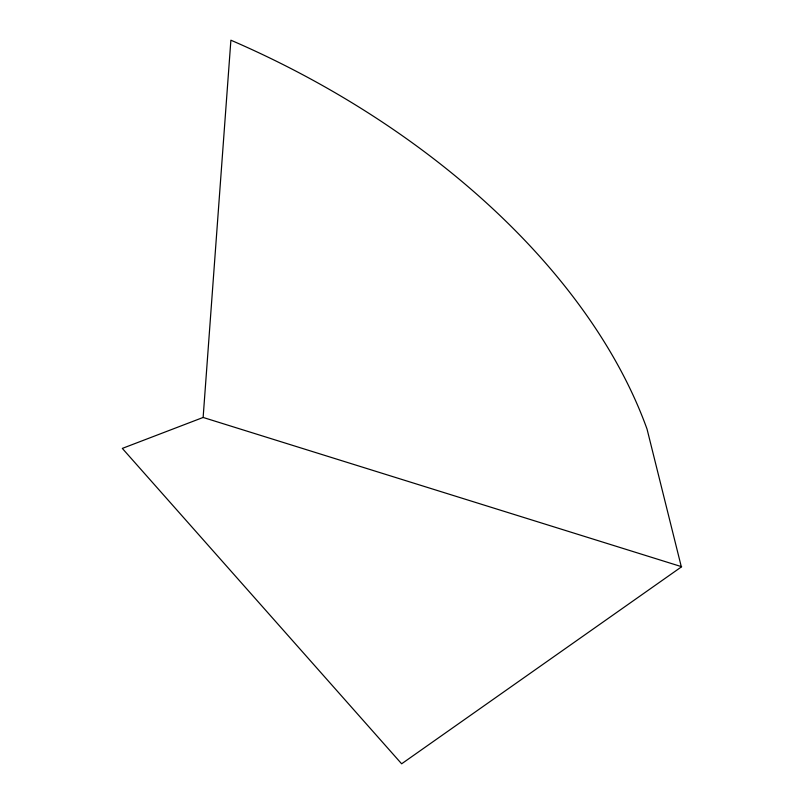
<?xml version="1.0" encoding="UTF-8"?>
<svg xmlns="http://www.w3.org/2000/svg" width="804" height="804" viewBox="0 0 804 804"><rect width="100%" height="100%" fill="white"/><g stroke="black" fill="none" stroke-linecap="round" stroke-linejoin="round"><path stroke-width="1.21" d="M203.131 417.457L681.681 566.719L401.638 763.8L122.319 448.401L203.131 417.457L230.889 40.2A612.497 380.262 24.1 0 1 647.049 429.115L681.3 566.709"/></g></svg>
